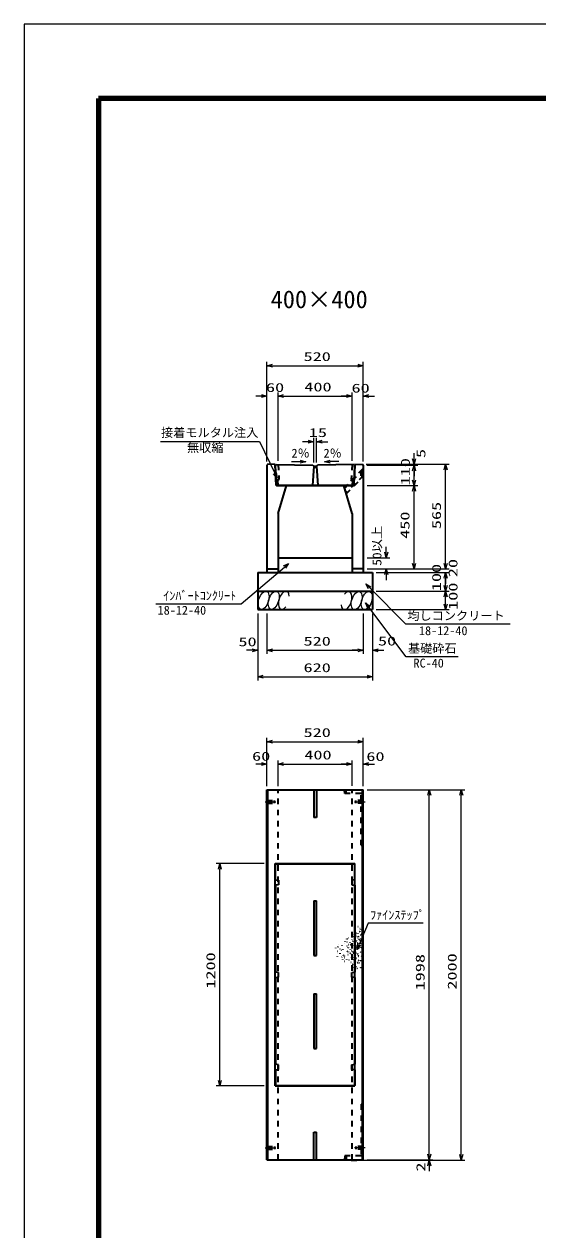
# Model space of a CAD drawing. Units: millimetres on the paper. Extents: x 0 to 841, y 0 to 594.
# Drawn here: x 0 to 138.6, y 268.5 to 594 of the extents above; entities that cross this region are included whole.
import ezdxf
from ezdxf.enums import TextEntityAlignment as Align

# ---------------------------------------------------------------- set-up
doc = ezdxf.new("R2010")
doc.units = ezdxf.units.MM
doc.linetypes.add('USER2', pattern=[18.5, 12, -1.5, 3.5, -1.5])
doc.linetypes.add('USER3', pattern=[3, 1.5, -1.5])
for name, color, linetype, lineweight in [('D-BMK（構造物基準線）', 2, 'USER2', 18), ('D-STR-DIM（寸法）', 7, 'Continuous', 13), ('D-STR-HTXT(均しCON-旗)', 7, 'Continuous', 13), ('D-STR-HTXT(基礎砕石-旗)', 7, 'Continuous', 13), ('D-STR-HTXT（旗上げ）', 7, 'Continuous', 13), ('D-STR-STRF(グリ)', 7, 'Continuous', 25), ('D-STR（構造物）', 1, 'Continuous', 35), ('D-TTL-LINE（区切線）', 7, 'Continuous', 18), ('D-TTL（外枠）', 2, 'Continuous', 140)]:
    doc.layers.add(name, color=color, linetype=linetype, lineweight=lineweight)
doc.layers.add('D-STR-TXT(文字)', color=7, linetype='Continuous')
doc.styles.add('ＭＳ ゴシック', font='')
doc.styles.get('ＭＳ ゴシック').set_extended_font_data('MS Gothic')

# ---------------------------------------------------------------- blocks, each defined once
blk = doc.blocks.new('_Open30')
at = {"color": 7, "linetype": 'Continuous', "lineweight": 13}
for p, q in [((-1, 0.2679), (0, 0)), ((0, 0), (-1, -0.2679)), ((0, 0), (-1, 0))]:
    blk.add_line(p, q, dxfattribs=at)

msp = doc.modelspace()

# ---------------------------------------------------------------- linework, layer by layer
at = {"layer": 'D-BMK（構造物基準線）'}
for p, q in [((65.054, 384.053), (67.903, 384.053)), ((89.129, 384.053), (91.978, 384.053)), ((65.054, 290.653), (67.903, 290.653)), ((91.978, 290.653), (89.129, 290.653))]:
    msp.add_line(p, q, dxfattribs=at)
at = {"layer": 'D-STR-DIM（寸法）'}
for p, q in [((65.516, 494.58), (65.516, 502.788)), ((67.016, 501.788), (90.016, 501.788)), ((91.516, 494.58), (91.516, 502.788)), ((64.016, 493.58), (62.516, 493.58)), ((65.516, 475.927), (65.516, 494.58)), ((68.516, 476.117), (68.516, 494.58)), ((68.516, 476.117), (68.516, 494.58)), ((70.016, 493.58), (71.516, 493.58)), ((70.016, 493.58), (87.016, 493.58)), ((87.016, 493.58), (85.516, 493.58)), ((88.516, 476.117), (88.516, 494.58)), ((88.516, 476.117), (88.516, 494.58)), ((91.516, 475.924), (91.516, 494.58)), ((93.016, 493.58), (94.516, 493.58)), ((78.122, 475.673), (78.122, 482.267)), ((78.914, 475.657), (78.914, 482.267)), ((76.622, 481.267), (75.122, 481.267)), ((80.414, 481.267), (81.914, 481.267)), ((72.13, 475.95), (74.491, 475.903)), ((84.93, 475.933), (82.568, 475.885)), ((105.221, 476.672), (105.221, 478.172)), ((92.266, 475.172), (106.221, 475.172)), ((92.266, 475.172), (114.719, 475.172)), ((92.462, 474.929), (106.221, 474.929)), ((92.514, 474.929), (106.221, 474.929)), ((105.221, 470.924), (105.221, 473.429)), ((105.221, 473.429), (105.221, 471.929)), ((113.719, 448.424), (113.719, 473.672)), ((92.516, 469.424), (106.221, 469.424)), ((92.516, 469.424), (106.221, 469.424)), ((105.221, 448.424), (105.221, 467.924)), ((97.705, 451.424), (97.705, 452.924)), ((92.516, 449.924), (98.705, 449.924)), ((113.719, 448.424), (113.719, 449.924)), ((92.516, 446.924), (114.719, 446.924)), ((92.516, 446.924), (106.221, 446.924)), ((92.516, 446.924), (114.719, 446.924)), ((92.516, 446.924), (98.705, 446.924)), ((95.016, 445.924), (114.719, 445.924)), ((95.016, 445.924), (114.719, 445.924)), ((97.705, 445.424), (97.705, 443.924)), ((113.719, 442.424), (113.719, 444.424)), ((113.719, 444.424), (113.719, 442.924)), ((95.016, 440.924), (114.719, 440.924)), ((95.016, 440.924), (114.719, 440.924)), ((113.719, 437.424), (113.719, 439.424)), ((63.016, 434.924), (63.016, 423.957)), ((63.016, 433.924), (63.016, 416.799)), ((65.516, 434.924), (65.516, 423.957)), ((65.516, 434.924), (65.516, 423.957)), ((91.516, 434.924), (91.516, 423.957)), ((91.516, 433.924), (91.516, 423.957)), ((94.016, 434.924), (94.016, 423.957)), ((94.016, 433.924), (94.016, 416.799)), ((95.016, 435.924), (114.719, 435.924)), ((61.516, 424.957), (60.016, 424.957)), ((67.016, 424.957), (90.016, 424.957)), ((67.016, 424.957), (68.516, 424.957)), ((90.016, 424.957), (88.516, 424.957)), ((95.516, 424.957), (97.016, 424.957)), ((64.516, 417.799), (92.516, 417.799)), ((65.516, 388.303), (65.516, 401.28)), ((91.516, 395.26), (91.516, 401.28)), ((67.016, 400.28), (90.016, 400.28)), ((64.016, 394.23), (62.516, 394.23)), ((65.516, 388.303), (65.516, 395.23)), ((68.516, 388.303), (68.516, 395.23)), ((68.516, 388.354), (68.516, 395.23)), ((70.016, 394.23), (87.016, 394.23)), ((70.016, 394.23), (71.516, 394.23)), ((87.016, 394.23), (85.516, 394.23)), ((88.516, 388.333), (88.516, 395.23)), ((88.516, 388.333), (88.516, 395.23)), ((91.516, 388.303), (91.516, 395.23)), ((93.016, 394.23), (94.516, 394.23)), ((92.516, 387.303), (110.305, 387.303)), ((108.868, 387.303), (118.945, 387.303)), ((109.305, 288.903), (109.305, 385.803)), ((117.945, 288.803), (117.945, 385.803)), ((64.766, 367.353), (51.802, 367.353)), ((52.802, 308.853), (52.802, 365.853)), ((64.766, 307.353), (51.802, 307.353)), ((109.305, 288.903), (109.305, 290.403)), ((91.266, 287.303), (110.305, 287.303)), ((92.516, 287.403), (110.305, 287.403)), ((92.516, 287.403), (110.305, 287.403)), ((107.868, 287.303), (118.945, 287.303)), ((109.305, 285.803), (109.305, 284.303))]:
    msp.add_line(p, q, dxfattribs=at)
at = {"layer": 'D-STR-HTXT(均しCON-旗)'}
for points in [[(35.523, 437.493), (58.558, 437.493), (70.215, 447.404)], [(131.164, 431.976), (102.956, 431.976), (93.233, 441.793)]]:
    msp.add_lwpolyline(points, dxfattribs=at)
at = {"layer": 'D-STR-HTXT(基礎砕石-旗)'}
msp.add_lwpolyline([(117.138, 423.227), (103.034, 423.227), (93.03, 436.553)], dxfattribs=at)
at = {"layer": 'D-STR-HTXT（旗上げ）'}
for points in [[(36.797, 481.313), (63.517, 481.313), (67.611, 472.803)], [(107.689, 351.262), (92.859, 351.262), (90.36, 345.511)]]:
    msp.add_lwpolyline(points, dxfattribs=at)
at = {"layer": 'D-STR-STRF(グリ)'}
for centre, major_axis in [((64.611, 438.447), (0.79, 2.421)), ((67.332, 438.447), (0.79, 2.421)), ((89.72, 438.366), (-0.771, -2.427)), ((92.442, 438.388), (-0.771, -2.427))]:
    msp.add_ellipse(centre, major_axis=major_axis, ratio=0.5139, dxfattribs=at)
for centre, major_axis in [((70.073, 438.447), (0.79, 2.421)), ((86.98, 438.345), (-0.771, -2.427))]:
    msp.add_ellipse(centre, major_axis=major_axis, ratio=0.5139, start_param=5.3575563, end_param=10.3750652, dxfattribs=at)
at = {"layer": 'D-STR（構造物）'}
for p, q in [((65.766, 475.172), (65.516, 474.927)), ((65.516, 474.927), (65.516, 446.924)), ((67.766, 475.132), (65.766, 475.172)), ((68.016, 469.424), (67.766, 475.132)), ((67.808, 474.966), (67.966, 475.128)), ((68.009, 471.045), (67.808, 474.966)), ((67.966, 475.128), (77.891, 474.929)), ((78.122, 474.675), (77.766, 469.431)), ((77.891, 474.929), (78.122, 474.675)), ((78.122, 474.675), (78.911, 474.675)), ((78.122, 474.675), (78.189, 474.425)), ((78.189, 474.425), (78.844, 474.425)), ((78.911, 474.675), (78.844, 474.425)), ((78.911, 474.675), (79.141, 474.929)), ((78.911, 474.675), (79.266, 469.431)), ((89.066, 475.128), (79.141, 474.929)), ((89.016, 469.424), (89.266, 475.132)), ((89.223, 474.967), (89.029, 471.046)), ((89.066, 475.128), (89.223, 474.967)), ((89.266, 475.132), (91.266, 475.172)), ((91.266, 475.172), (91.516, 474.927)), ((91.516, 474.924), (91.516, 446.924)), ((68.461, 470.924), (68.009, 471.045)), ((89.016, 469.424), (68.016, 469.424)), ((68.066, 469.424), (88.966, 469.424)), ((68.541, 469.424), (68.465, 470.924)), ((68.516, 461.924), (70.766, 469.424)), ((88.516, 461.924), (86.266, 469.424)), ((88.568, 470.924), (88.491, 469.424)), ((88.572, 470.924), (89.029, 471.046)), ((68.516, 461.924), (68.516, 446.924)), ((88.516, 461.924), (88.516, 446.924)), ((68.516, 449.924), (88.516, 449.924)), ((65.516, 446.924), (68.516, 446.924)), ((65.516, 446.924), (65.516, 445.924)), ((68.516, 446.924), (68.516, 445.924)), ((91.516, 446.924), (88.516, 446.924)), ((88.516, 446.924), (88.516, 445.924)), ((91.516, 446.924), (91.516, 445.924)), ((63.016, 445.924), (94.016, 445.924)), ((63.016, 445.924), (63.016, 435.924)), ((94.016, 445.924), (94.016, 435.924)), ((63.016, 440.924), (94.016, 440.924)), ((63.016, 435.924), (94.016, 435.924)), ((65.516, 287.403), (65.516, 387.303)), ((65.516, 387.303), (91.516, 387.303)), ((65.767, 287.403), (65.767, 387.303)), ((78.141, 387.303), (78.141, 379.803)), ((78.891, 387.303), (78.891, 379.803)), ((91.266, 287.403), (91.266, 387.303)), ((91.516, 287.403), (91.516, 387.303)), ((78.891, 379.803), (78.141, 379.803)), ((67.766, 307.353), (67.766, 367.353)), ((67.766, 367.353), (89.266, 367.353)), ((67.841, 367.278), (89.191, 367.278)), ((67.841, 363.028), (67.841, 367.278)), ((89.191, 363.028), (89.191, 367.278)), ((89.266, 307.353), (89.266, 367.353)), ((67.841, 363.028), (68.641, 362.903)), ((68.641, 361.653), (67.841, 361.528)), ((67.841, 361.528), (67.841, 338.103)), ((68.641, 362.903), (68.641, 361.653)), ((89.191, 363.028), (88.391, 362.903)), ((88.391, 362.903), (88.391, 361.653)), ((88.391, 361.653), (89.191, 361.528)), ((89.191, 361.528), (89.191, 338.103)), ((78.141, 357.278), (78.141, 342.528)), ((78.141, 357.278), (78.891, 357.278)), ((78.891, 342.528), (78.891, 357.278)), ((89.284, 349.351), (89.337, 349.298)), ((89.377, 348.628), (89.312, 348.591)), ((89.337, 349.298), (89.39, 349.351)), ((89.398, 350.205), (89.471, 350.186)), ((89.764, 348.478), (89.69, 348.491)), ((90.024, 350.381), (90.081, 350.429)), ((90.081, 350.429), (90.129, 350.371)), ((90.103, 348.407), (90.129, 348.478)), ((90.583, 348.942), (90.511, 348.923)), ((90.564, 349.015), (90.583, 348.942)), ((90.599, 349.874), (90.674, 349.874)), ((90.895, 348.305), (90.956, 348.348)), ((90.947, 349.49), (91, 349.543)), ((90.956, 348.348), (90.999, 348.286)), ((91, 349.543), (91.053, 349.49)), ((84.86, 345.546), (84.785, 345.552)), ((85.824, 345.255), (85.831, 345.33)), ((86.303, 345.87), (86.378, 345.877)), ((86.612, 346.377), (86.632, 346.45)), ((87.085, 346.96), (87.032, 347.013)), ((87.06, 346.253), (87.125, 346.29)), ((87.079, 345.163), (87.11, 345.095)), ((87.085, 346.96), (87.138, 347.013)), ((87.501, 347.137), (87.463, 347.202)), ((87.568, 345.403), (87.493, 345.41)), ((87.877, 346.14), (87.851, 346.069)), ((88.127, 345.425), (88.059, 345.394)), ((88.127, 345.425), (88.096, 345.493)), ((88.466, 346.757), (88.409, 346.709)), ((88.63, 348.214), (88.624, 348.289)), ((88.651, 346.422), (88.713, 346.379)), ((88.713, 346.379), (88.669, 346.317)), ((88.815, 345.32), (88.767, 345.377)), ((88.918, 347.617), (88.848, 347.642)), ((89.067, 345.281), (89.002, 345.243)), ((89.03, 345.346), (89.067, 345.281)), ((89.294, 346.021), (89.368, 346.014)), ((89.331, 347.501), (89.363, 347.433)), ((89.548, 347.805), (89.486, 347.762)), ((89.548, 347.805), (89.591, 347.744)), ((89.658, 346.392), (89.733, 346.392)), ((89.677, 346.562), (89.664, 346.636)), ((89.672, 345.054), (89.744, 345.074)), ((89.744, 345.074), (89.725, 345.146)), ((89.902, 345.87), (89.83, 345.851)), ((89.981, 347.629), (90.043, 347.672)), ((90.09, 347.201), (90.015, 347.208)), ((90.043, 347.672), (90.086, 347.61)), ((90.065, 345.833), (90.126, 345.79)), ((90.126, 345.79), (90.083, 345.729)), ((90.312, 347.731), (90.38, 347.763)), ((90.434, 346.785), (90.386, 346.843)), ((90.545, 346.727), (90.483, 346.684)), ((90.588, 346.666), (90.545, 346.727)), ((90.7, 348.105), (90.713, 348.179)), ((90.713, 348.179), (90.787, 348.166)), ((90.746, 345.878), (90.82, 345.891)), ((90.836, 346.675), (90.762, 346.688)), ((90.82, 345.891), (90.833, 345.817)), ((90.823, 346.601), (90.836, 346.675)), ((90.827, 347.053), (90.865, 347.118)), ((90.865, 347.118), (90.93, 347.081)), ((78.141, 342.528), (78.891, 342.528)), ((84.019, 344.633), (84, 344.561)), ((84.436, 342.401), (84.417, 342.329)), ((84.472, 343.757), (84.547, 343.757)), ((84.576, 343.039), (84.519, 342.991)), ((84.702, 344.857), (84.645, 344.808)), ((84.751, 344.799), (84.702, 344.857)), ((85.295, 344.302), (85.22, 344.302)), ((85.24, 343.051), (85.305, 343.088)), ((85.305, 343.088), (85.268, 343.153)), ((85.674, 343.918), (85.621, 343.971)), ((85.681, 342.091), (85.656, 342.021)), ((86.043, 344.219), (86.075, 344.287)), ((86.135, 342.556), (86.116, 342.628)), ((86.319, 342.468), (86.254, 342.43)), ((86.319, 342.468), (86.357, 342.403)), ((86.443, 341.999), (86.496, 342.052)), ((87.18, 343.614), (87.18, 343.539)), ((87.255, 343.614), (87.18, 343.614)), ((87.317, 342.844), (87.387, 342.818)), ((87.353, 344.666), (87.411, 344.714)), ((87.411, 344.714), (87.459, 344.657)), ((87.648, 343.487), (87.629, 343.56)), ((87.929, 344.16), (88.004, 344.16)), ((88.031, 343.095), (87.963, 343.063)), ((88.004, 344.16), (88.004, 344.085)), ((88.063, 343.027), (88.031, 343.095)), ((88.33, 343.828), (88.277, 343.775)), ((88.361, 342.078), (88.294, 342.046)), ((88.393, 342.01), (88.361, 342.078)), ((88.609, 343.593), (88.551, 343.544)), ((88.609, 343.593), (88.657, 343.535)), ((88.64, 341.975), (88.614, 341.905)), ((88.794, 343.257), (88.855, 343.214)), ((88.855, 343.214), (88.812, 343.152)), ((89.134, 342.178), (89.062, 342.159)), ((89.189, 342.627), (89.114, 342.627)), ((89.115, 342.251), (89.134, 342.178)), ((89.511, 342.85), (89.436, 342.856)), ((89.508, 344.673), (89.47, 344.609)), ((89.498, 343.264), (89.556, 343.312)), ((89.556, 343.312), (89.508, 343.37)), ((89.659, 341.803), (89.734, 341.803)), ((89.931, 344.317), (89.918, 344.244)), ((90.045, 342.706), (89.972, 342.686)), ((90.065, 343.079), (89.993, 343.099)), ((90.064, 342.633), (90.045, 342.706)), ((90.046, 343.007), (90.065, 343.079)), ((90.185, 344.507), (90.124, 344.464)), ((90.185, 344.507), (90.228, 344.446)), ((90.231, 342.348), (90.288, 342.396)), ((90.288, 342.396), (90.24, 342.454)), ((90.626, 343.52), (90.687, 343.563)), ((90.687, 343.563), (90.73, 343.501)), ((90.875, 344.823), (90.802, 344.81)), ((90.888, 344.749), (90.875, 344.823)), ((90.979, 343.51), (90.966, 343.437)), ((90.984, 342.314), (90.978, 342.239)), ((91.118, 344.652), (91.056, 344.695)), ((91.075, 344.591), (91.118, 344.652)), ((85.9, 341.445), (85.932, 341.377)), ((86.423, 341.021), (86.481, 341.069)), ((86.481, 341.069), (86.529, 341.011)), ((87.06, 341.507), (87.079, 341.58)), ((87.58, 341.345), (87.586, 341.27)), ((88.105, 340.973), (88.105, 340.898)), ((88.221, 340.68), (88.168, 340.627)), ((88.651, 340.15), (88.576, 340.15)), ((88.635, 339.37), (88.604, 339.303)), ((88.651, 340.225), (88.651, 340.15)), ((88.982, 341.426), (88.909, 341.445)), ((89, 339.387), (88.947, 339.44)), ((88.947, 339.334), (89, 339.387)), ((88.962, 341.353), (88.982, 341.426)), ((89.205, 340.743), (89.148, 340.694)), ((89.205, 340.743), (89.157, 340.8)), ((89.295, 340.668), (89.295, 340.743)), ((89.402, 341.477), (89.349, 341.531)), ((89.349, 341.424), (89.402, 341.477)), ((89.456, 339.646), (89.509, 339.593)), ((89.719, 341.024), (89.651, 341.056)), ((89.757, 339.172), (89.825, 339.14)), ((89.825, 339.14), (89.793, 339.072)), ((89.826, 340.667), (89.901, 340.66)), ((89.901, 340.66), (89.894, 340.585)), ((90.171, 341.195), (90.099, 341.214)), ((90.171, 341.195), (90.152, 341.123)), ((90.395, 340.512), (90.337, 340.464)), ((90.346, 340.57), (90.395, 340.512)), ((90.755, 341.193), (90.762, 341.268)), ((90.862, 339.309), (90.868, 339.384)), ((90.952, 341.04), (90.903, 341.098)), ((91, 339.108), (91.058, 339.156)), ((91.058, 339.156), (91.01, 339.214)), ((91.084, 340.355), (91.09, 340.43)), ((68.641, 337.978), (67.841, 338.103)), ((67.841, 336.603), (68.641, 336.728)), ((67.841, 336.603), (67.841, 313.178)), ((68.641, 336.728), (68.641, 337.978)), ((88.391, 337.978), (89.191, 338.103)), ((88.391, 336.728), (88.391, 337.978)), ((89.191, 336.603), (88.391, 336.728)), ((89.191, 336.603), (89.191, 313.178)), ((78.141, 332.178), (78.891, 332.178)), ((78.141, 332.178), (78.141, 317.428)), ((78.891, 317.428), (78.891, 332.178)), ((78.141, 317.428), (78.891, 317.428)), ((68.641, 313.053), (67.841, 313.178)), ((68.641, 311.803), (68.641, 313.053)), ((88.391, 313.053), (89.191, 313.178)), ((88.391, 311.803), (88.391, 313.053)), ((67.841, 311.678), (68.641, 311.803)), ((67.841, 311.678), (67.841, 307.428)), ((89.191, 311.678), (88.391, 311.803)), ((89.191, 311.678), (89.191, 307.428)), ((67.766, 307.353), (89.266, 307.353)), ((67.841, 307.428), (89.191, 307.428)), ((78.141, 287.403), (78.141, 294.903)), ((78.141, 294.903), (78.891, 294.903)), ((78.891, 287.403), (78.891, 294.903)), ((65.516, 287.403), (91.516, 287.403)), ((67.266, 287.303), (67.166, 287.403)), ((68.766, 287.303), (67.266, 287.303)), ((68.766, 287.303), (68.866, 287.403)), ((88.267, 287.303), (88.167, 287.403)), ((88.267, 287.303), (89.766, 287.303)), ((89.766, 287.303), (89.866, 287.403))]:
    msp.add_line(p, q, dxfattribs=at)
at = {"layer": 'D-STR（構造物）', "linetype": 'USER3'}
for p, q in [((68.552, 475.116), (68.76, 471.046)), ((91.266, 473.829), (86.403, 468.966)), ((86.484, 468.697), (91.441, 473.655)), ((91.441, 472.069), (86.85, 467.478)), ((88.479, 475.116), (88.277, 471.046)), ((90.941, 472.069), (90.941, 473.155)), ((91.441, 472.069), (90.941, 472.069)), ((91.441, 473.655), (91.194, 473.902)), ((91.441, 471.724), (91.441, 473.655)), ((68.76, 471.046), (68.465, 470.924)), ((86.924, 467.232), (91.441, 471.749)), ((88.277, 471.046), (88.572, 470.924)), ((91.194, 471.477), (91.441, 471.724)), ((65.516, 384.403), (67.516, 384.403)), ((67.516, 383.703), (67.516, 384.403)), ((68.516, 287.403), (68.516, 387.303)), ((86.484, 386.253), (86.404, 387.303)), ((90.941, 386.253), (86.484, 386.253)), ((86.85, 386.253), (86.924, 387.303)), ((88.516, 287.403), (88.516, 387.303)), ((91.516, 384.403), (89.516, 384.403)), ((89.516, 383.703), (89.516, 384.403)), ((90.941, 372.303), (90.941, 386.253)), ((65.516, 383.703), (67.516, 383.703)), ((91.516, 383.703), (89.516, 383.703)), ((90.941, 372.303), (91.516, 372.303)), ((90.941, 302.403), (91.516, 302.403)), ((90.941, 302.403), (90.941, 288.453)), ((65.516, 291.003), (67.516, 291.003)), ((65.516, 290.303), (67.516, 290.303)), ((67.516, 291.003), (67.516, 290.303)), ((91.516, 291.003), (89.516, 291.003)), ((89.516, 291.003), (89.516, 290.303)), ((91.516, 290.303), (89.516, 290.303)), ((86.484, 288.453), (86.404, 287.403)), ((90.941, 288.453), (86.484, 288.453)), ((86.85, 288.453), (86.924, 287.403))]:
    msp.add_line(p, q, dxfattribs=at)
at = {"layer": 'D-TTL-LINE（区切線）'}
for p, q in [((841, 594), (0, 594)), ((0, 594), (0, 0))]:
    msp.add_line(p, q, dxfattribs=at)
at = {"layer": 'D-TTL（外枠）'}
for p, q in [((820.9, 573.9), (20.1, 573.9)), ((20.1, 573.9), (20.1, 20.1))]:
    msp.add_line(p, q, dxfattribs=at)

# ---------------------------------------------------------------- block references
at = {"layer": 'D-STR-DIM（寸法）', "xscale": 1.5, "yscale": 1.5}
for p, rotation in [((65.516, 501.788), 180), ((68.516, 493.58), 180), ((68.516, 493.58), 180), ((91.516, 493.58), 180), ((78.914, 481.267), 180), ((75.991, 475.873), 358.85424), ((81.069, 475.855), 181.14576), ((105.221, 475.172), 270), ((105.221, 474.929), 90), ((105.221, 474.929), 90), ((113.719, 475.172), 90), ((105.221, 469.424), 270), ((105.221, 469.424), 90), ((97.705, 449.924), 270), ((97.705, 446.924), 90), ((105.221, 446.924), 270), ((113.719, 446.924), 270), ((113.719, 446.924), 270), ((113.719, 445.924), 90), ((113.719, 445.924), 90), ((113.719, 440.924), 270), ((113.719, 440.924), 90), ((113.719, 435.924), 270), ((65.516, 424.957), 180), ((65.516, 424.957), 180), ((94.016, 424.957), 180), ((63.016, 417.799), 180), ((65.516, 400.28), 180), ((68.516, 394.23), 180), ((68.516, 394.23), 180), ((91.516, 394.23), 180), ((109.305, 387.303), 90), ((117.945, 387.303), 90), ((52.802, 367.353), 90), ((52.802, 307.353), 270), ((109.305, 287.403), 270), ((109.305, 287.403), 270), ((109.305, 287.303), 90), ((117.945, 287.303), 270)]:
    msp.add_blockref('_Open30', p, dxfattribs=dict(at, rotation=rotation))
for p in [(91.516, 501.788), (65.516, 493.58), (88.516, 493.58), (88.516, 493.58), (78.122, 481.267), (63.016, 424.957), (91.516, 424.957), (91.516, 424.957), (94.016, 417.799), (91.516, 400.28), (65.516, 394.23), (88.516, 394.23), (88.516, 394.23)]:
    msp.add_blockref('_Open30', p, dxfattribs=at)
at = {"layer": 'D-STR-HTXT(均しCON-旗)', "xscale": 1.5, "yscale": 1.5}
for p, rotation in [((71.358, 448.375), 40.37163), ((92.178, 442.859), 134.72505)]:
    msp.add_blockref('_Open30', p, dxfattribs=dict(at, rotation=rotation))
at = {"layer": 'D-STR-HTXT(基礎砕石-旗)', "xscale": 1.5, "yscale": 1.5, "rotation": 126.89552}
msp.add_blockref('_Open30', (92.13, 437.752), dxfattribs=at)
at = {"layer": 'D-STR-HTXT（旗上げ）', "xscale": 1.5, "yscale": 1.5}
for p, rotation in [((68.261, 471.451), 295.69073), ((89.762, 344.135), 246.50838)]:
    msp.add_blockref('_Open30', p, dxfattribs=dict(at, rotation=rotation))

# ---------------------------------------------------------------- texts
at = {"layer": 'D-STR-DIM（寸法）', "style": 'ＭＳ ゴシック', "width": 1.5}
for s, p in [('520', (75.391, 502.325)), ('60', (65.252, 493.973)), ('400', (75.599, 494.117)), ('60', (88.336, 493.803)), ('15', (76.805, 481.804)), ('50', (57.818, 425.324)), ('520', (75.391, 425.494)), ('50', (95.468, 425.531)), ('620', (75.391, 418.337)), ('520', (75.391, 400.817)), ('60', (61.502, 394.418)), ('400', (75.599, 394.767)), ('60', (92.336, 394.353))]:
    msp.add_text(s, height=2.405, dxfattribs=at).set_placement(p, align=Align.BOTTOM_LEFT)
at = {"layer": 'D-STR-DIM（寸法）', "style": 'ＭＳ ゴシック'}
for rotation, p in [(0.01, (72.137, 476.249)), (359.99, (80.786, 476.246))]:
    msp.add_text('2％', height=2.405, rotation=rotation, dxfattribs=at).set_placement(p, align=Align.BOTTOM_LEFT)
for s, width, p in [('5', 1.5, (108.985, 476.858)), ('110', 1.5, (104.777, 469.481)), ('565', 1.5, (113.181, 457.668)), ('450', 1.5, (104.683, 455.049)), ('50以上', 1.1, (97.123, 447.787)), ('20', 1.5, (117.633, 444.705)), ('100', 1.5, (113.181, 440.924)), ('100', 1.5, (117.654, 435.868)), ('1200', 1.5, (52.265, 333.603)), ('1998', 1.5, (108.767, 333.144)), ('2000', 1.5, (117.407, 333.344)), ('2', 1.5, (108.943, 284.215))]:
    msp.add_text(s, height=2.405, rotation=90, dxfattribs=dict(at, width=width)).set_placement(p, align=Align.BOTTOM_LEFT)
at = {"layer": 'D-STR-HTXT(均しCON-旗)', "style": 'ＭＳ ゴシック'}
for s, p in [('ｲﾝﾊﾞｰﾄｺﾝｸﾘｰﾄ', (37.533, 437.777)), ('18-12-40', (36.025, 433.843)), ('均しコンクリート', (103.404, 432.388)), ('18-12-40', (106.537, 428.326))]:
    msp.add_text(s, height=2.405, dxfattribs=at).set_placement(p, align=Align.BOTTOM_LEFT)
at = {"layer": 'D-STR-HTXT(基礎砕石-旗)', "style": 'ＭＳ ゴシック'}
for s, p in [('基礎砕石', (103.57, 423.563)), ('RC-40', (105.057, 419.577))]:
    msp.add_text(s, height=2.405, dxfattribs=at).set_placement(p, align=Align.BOTTOM_LEFT)
at = {"layer": 'D-STR-HTXT（旗上げ）', "style": 'ＭＳ ゴシック'}
for s, p in [('接着モルタル注入', (36.942, 481.816)), ('無収縮', (43.946, 477.739)), ('ﾌｧｲﾝｽﾃｯﾌﾟ', (93.339, 351.587))]:
    msp.add_text(s, height=2.405, dxfattribs=at).set_placement(p, align=Align.BOTTOM_LEFT)
at = {"layer": 'D-STR-TXT(文字)', "style": 'ＭＳ ゴシック'}
msp.add_text('400×400', height=4.811, dxfattribs=at).set_placement((66.523, 515.861), align=Align.BOTTOM_LEFT)

doc.saveas('drawing.dxf')
